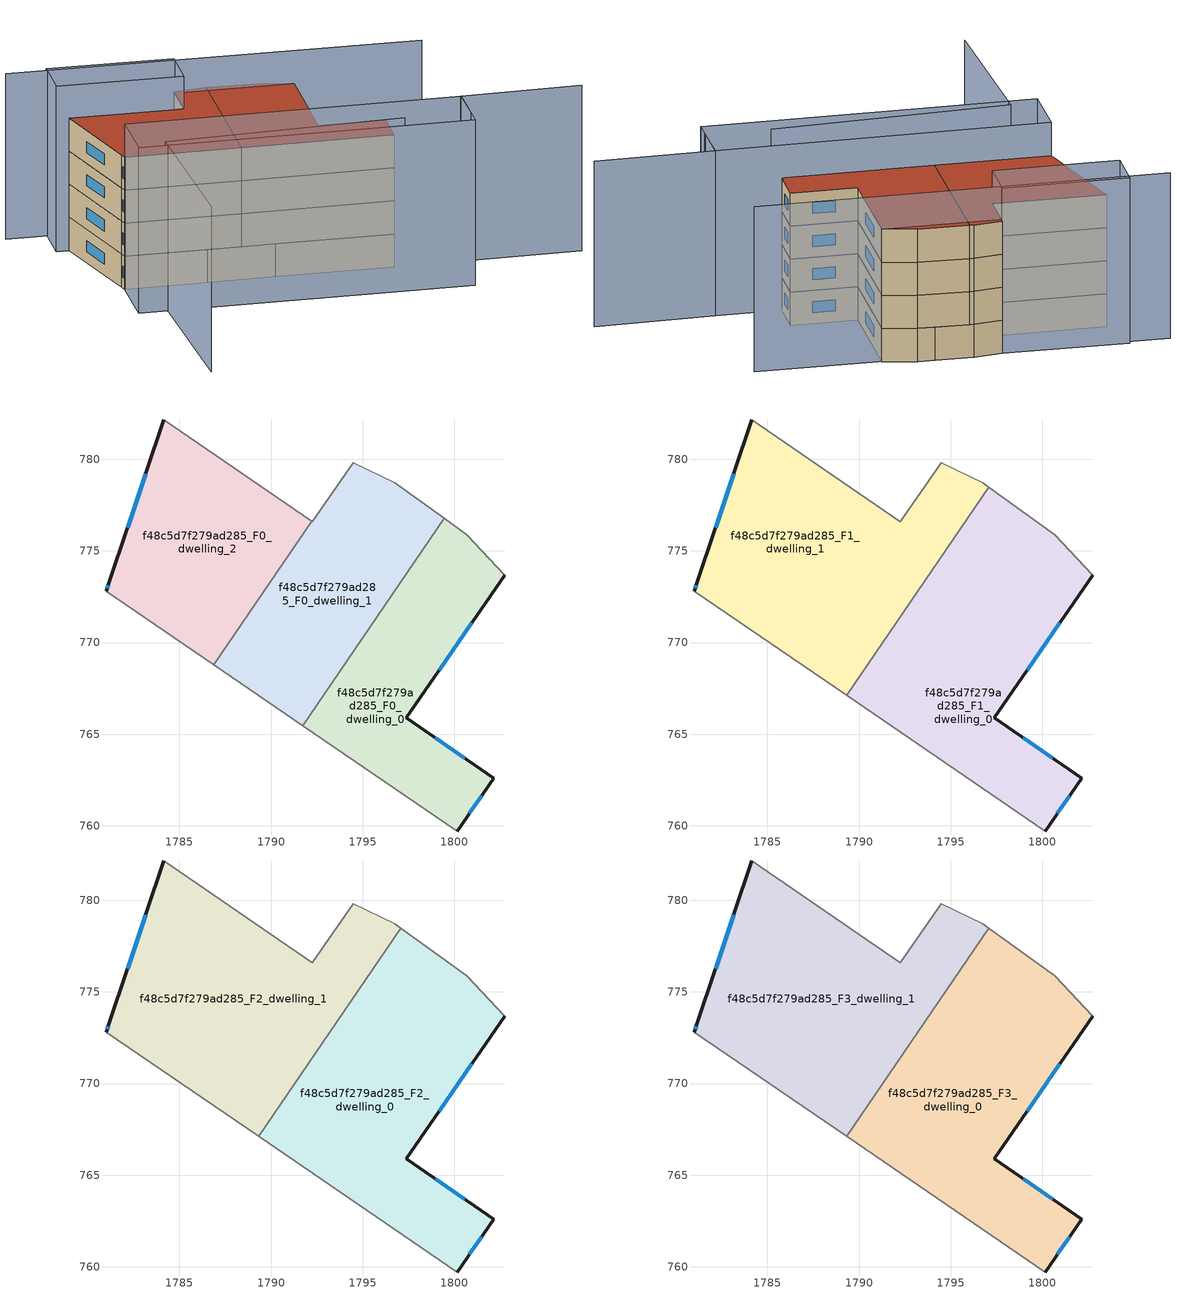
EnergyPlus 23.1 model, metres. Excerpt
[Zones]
f48c5d7f279ad285_F0_dwelling_0
 floor ground (EU_floor_Construction): 1800.67,775.89 1802.75,773.68 1797.37,765.89 1802.15,762.6 1800.16,759.72 1791.73,765.47 1799.44,776.77 z0
 wall outside (EU_wall_Construction): 1800.16,759.72 1802.15,762.6 1797.37,765.89 1802.75,773.68 z0:3
 wall adiabatic (EU_wall_Construction): 1791.73,765.47 1800.16,759.72 / 1802.75,773.68 1800.67,775.89 1799.44,776.77 z0:3
 wall to f48c5d7f279ad285_F0_dwelling_1 (EU_wall_Construction): 1799.44,776.77 1791.73,765.47 z0:3
 window (EU_Window_Construction): 1800.56,763.7 1798.96,764.79 / 1800.82,760.68 1801.49,761.64 / 1799.16,768.49 1800.96,771.08 z1:2
f48c5d7f279ad285_F0_dwelling_1
 floor ground (EU_floor_Construction): 1796.75,778.71 1799.44,776.77 1791.73,765.47 1786.88,768.79 1792.22,776.61 1792.25,776.59 1794.49,779.82 z0
 wall adiabatic (EU_wall_Construction): 1799.44,776.77 1796.75,778.71 1794.49,779.82 1792.25,776.59 1792.22,776.61 / 1786.88,768.79 1791.73,765.47 z0:3
 wall to f48c5d7f279ad285_F0_dwelling_2 (EU_wall_Construction): 1792.22,776.61 1786.88,768.79 z0:3
f48c5d7f279ad285_F0_dwelling_2
 floor ground (EU_floor_Construction): 1792.22,776.61 1786.88,768.79 1781.01,772.79 1781.18,773.31 1784.15,782.14 z0
 wall outside (EU_wall_Construction): 1784.15,782.14 1781.18,773.31 1781.01,772.79 z0:3
 wall adiabatic (EU_wall_Construction): 1781.01,772.79 1786.88,768.79 / 1792.22,776.61 1784.15,782.14 z0:3
 window (EU_Window_Construction): 1781.12,773.14 1781.07,772.96 / 1783.16,779.2 1782.17,776.25 z1:2
f48c5d7f279ad285_F1_dwelling_0
 floor to f48c5d7f279ad285_F0_dwelling_0 (EU_floor_Construction): 1800.67,775.89 1802.75,773.68 1797.37,765.89 1802.15,762.6 1800.16,759.72 1791.73,765.47 1799.44,776.77 z3
 floor to f48c5d7f279ad285_F0_dwelling_1 (EU_floor_Construction): 1799.44,776.77 1791.73,765.47 1789.32,767.12 1797.07,778.48 z3
 wall outside (EU_wall_Construction): 1800.16,759.72 1802.15,762.6 1797.37,765.89 1802.75,773.68 z3:6
 wall adiabatic (EU_wall_Construction): 1789.32,767.12 1800.16,759.72 / 1802.75,773.68 1800.67,775.89 1797.07,778.48 z3:6
 wall to f48c5d7f279ad285_F1_dwelling_1 (EU_wall_Construction): 1797.07,778.48 1789.32,767.12 z3:6
 window (EU_Window_Construction): 1800.56,763.7 1798.96,764.79 / 1800.82,760.68 1801.49,761.64 / 1799.16,768.49 1800.96,771.08 z4:5
f48c5d7f279ad285_F1_dwelling_1
 floor to f48c5d7f279ad285_F0_dwelling_1 (EU_floor_Construction): 1796.75,778.71 1797.07,778.48 1789.32,767.12 1786.88,768.79 1792.22,776.61 1792.25,776.59 1794.49,779.82 z3
 floor to f48c5d7f279ad285_F0_dwelling_2 (EU_floor_Construction): 1792.22,776.61 1786.88,768.79 1781.01,772.79 1781.18,773.31 1784.15,782.14 z3
 wall outside (EU_wall_Construction): 1784.15,782.14 1781.18,773.31 1781.01,772.79 z3:6
 wall adiabatic (EU_wall_Construction): 1797.07,778.48 1796.75,778.71 1794.49,779.82 1792.25,776.59 1784.15,782.14 / 1781.01,772.79 1789.32,767.12 z3:6
 window (EU_Window_Construction): 1781.12,773.14 1781.07,772.96 / 1783.16,779.2 1782.17,776.25 z4:5
f48c5d7f279ad285_F2_dwelling_0
 floor to f48c5d7f279ad285_F1_dwelling_0 (EU_floor_Construction): 1800.67,775.89 1802.75,773.68 1797.37,765.89 1802.15,762.6 1800.16,759.72 1789.32,767.12 1797.07,778.48 z6
 wall outside (EU_wall_Construction): 1800.16,759.72 1802.15,762.6 1797.37,765.89 1802.75,773.68 z6:9
 wall adiabatic (EU_wall_Construction): 1789.32,767.12 1800.16,759.72 / 1802.75,773.68 1800.67,775.89 1797.07,778.48 z6:9
 wall to f48c5d7f279ad285_F2_dwelling_1 (EU_wall_Construction): 1797.07,778.48 1789.32,767.12 z6:9
 window (EU_Window_Construction): 1800.56,763.7 1798.96,764.79 / 1800.82,760.68 1801.49,761.64 / 1799.16,768.49 1800.96,771.08 z7:8
f48c5d7f279ad285_F2_dwelling_1
 floor to f48c5d7f279ad285_F1_dwelling_1 (EU_floor_Construction): 1796.75,778.71 1797.07,778.48 1789.32,767.12 1781.01,772.79 1781.18,773.31 1784.15,782.14 1792.25,776.59 1794.49,779.82 z6
 wall outside (EU_wall_Construction): 1784.15,782.14 1781.18,773.31 1781.01,772.79 z6:9
 wall adiabatic (EU_wall_Construction): 1797.07,778.48 1796.75,778.71 1794.49,779.82 1792.25,776.59 1784.15,782.14 / 1781.01,772.79 1789.32,767.12 z6:9
 window (EU_Window_Construction): 1781.12,773.14 1781.07,772.96 / 1783.16,779.2 1782.17,776.25 z7:8
f48c5d7f279ad285_F3_dwelling_0
 floor to f48c5d7f279ad285_F2_dwelling_0 (EU_floor_Construction): 1800.67,775.89 1802.75,773.68 1797.37,765.89 1802.15,762.6 1800.16,759.72 1789.32,767.12 1797.07,778.48 z9
 wall outside (EU_wall_Construction): 1800.16,759.72 1802.15,762.6 1797.37,765.89 1802.75,773.68 z9:12
 wall adiabatic (EU_wall_Construction): 1789.32,767.12 1800.16,759.72 / 1802.75,773.68 1800.67,775.89 1797.07,778.48 z9:12
 wall to f48c5d7f279ad285_F3_dwelling_1 (EU_wall_Construction): 1797.07,778.48 1789.32,767.12 z9:12
 window (EU_Window_Construction): 1800.56,763.7 1798.96,764.79 / 1800.82,760.68 1801.49,761.64 / 1799.16,768.49 1800.96,771.08 z10:11
 roof outside (EU_roof_Construction): 1800.16,759.72 1802.15,762.6 1797.37,765.89 1802.75,773.68 1800.67,775.89 1797.07,778.48 1789.32,767.12 z12
f48c5d7f279ad285_F3_dwelling_1
 floor to f48c5d7f279ad285_F2_dwelling_1 (EU_floor_Construction): 1796.75,778.71 1797.07,778.48 1789.32,767.12 1781.01,772.79 1781.18,773.31 1784.15,782.14 1792.25,776.59 1794.49,779.82 z9
 wall outside (EU_wall_Construction): 1784.15,782.14 1781.18,773.31 1781.01,772.79 z9:12
 wall adiabatic (EU_wall_Construction): 1797.07,778.48 1796.75,778.71 1794.49,779.82 1792.25,776.59 1784.15,782.14 / 1781.01,772.79 1789.32,767.12 z9:12
 window (EU_Window_Construction): 1781.12,773.14 1781.07,772.96 / 1783.16,779.2 1782.17,776.25 z10:11
 roof outside (EU_roof_Construction): 1789.32,767.12 1797.07,778.48 1796.75,778.71 1794.49,779.82 1792.25,776.59 1784.15,782.14 1781.18,773.31 1781.01,772.79 z12
shading: 1802.76,753.28 1804.91,756.51 / 1804.91,756.51 1813.62,750.72 / 1772.6,754.93 1780.46,767.63 / 1780.46,767.63 1798.2,756.65 / 1811.75,767.47 1782.35,787.76 / 1781.01,772.79 1804.95,756.49 / 1804.95,756.49 1801.9,752.01 / 1801.9,752.01 1777.96,768.31 / 1777.96,768.31 1781.01,772.79 / 1785.49,786.05 1794.49,779.82 / 1794.49,779.82 1792.23,776.55 / 1792.23,776.55 1783.23,782.78 / 1783.23,782.78 1785.49,786.05 z0:15
[Building]
EU S2 Campaign: North Axis=0; Terrain=City; Solar Distribution=FullExterior
[Site:Location]
Bologna: Latitude=44.5; Longitude=11.25; Time Zone=1; Elevation=37
[SizingPeriod:WeatherFileDays]
AnnualSizingPeriod: Begin Month=1; Begin Day of Month=1; End Month=12; End Day of Month=31; Day of Week for Start Day=Monday; Use Weather File Daylight Saving Period=No; Use Weather File Rain and Snow Indicators=No
[MATERIAL]
EU_InternalMass_Material: Roughness=MediumRough; Thickness=0.1; Conductivity=1; Density=1800; Specific Heat=900; Thermal Absorptance=0.9; Solar Absorptance=0.7; Visible Absorptance=0.7
[MATERIAL:NOMASS] Roughness=MediumRough; Thermal Absorptance=0.9; Solar Absorptance=0.7; Visible Absorptance=0.7
Name | Thermal Resistance
EU_wall_NoMass | 0.937881
EU_roof_NoMass | 0.548572
EU_floor_NoMass | 0.71348
[WINDOWMATERIAL:SIMPLEGLAZINGSYSTEM]
EU_Window_SimpleGlazing: UFactor=4.25633; Solar Heat Gain Coefficient=0.85; Visible Transmittance=0.85
[CONSTRUCTION]
EU_wall_Construction: EU_wall_NoMass
EU_roof_Construction: EU_roof_NoMass
EU_floor_Construction: EU_floor_NoMass
EU_Window_Construction: EU_Window_SimpleGlazing
EU_InternalMass_Construction: EU_InternalMass_Material
[ZONE] Type=1; Multiplier=1; Ceiling Height=autocalculate; Floor Area=autocalculate; Part of Total Floor Area=Yes
Name | Volume
f48c5d7f279ad285_F0_dwelling_0 | 240.155
f48c5d7f279ad285_F1_dwelling_0; f48c5d7f279ad285_F2_dwelling_0; f48c5d7f279ad285_F3_dwelling_0 | 360.231
f48c5d7f279ad285_F0_dwelling_1 | 240.16
f48c5d7f279ad285_F1_dwelling_1; f48c5d7f279ad285_F2_dwelling_1; f48c5d7f279ad285_F3_dwelling_1 | 360.235
f48c5d7f279ad285_F0_dwelling_2 | 240.142
[INTERNALMASS] Construction=EU_InternalMass_Construction
Name | Zone or ZoneList | Surface Area
f48c5d7f279ad285_F0_dwelling_0_EU_InternalMass | f48c5d7f279ad285_F0_dwelling_0 | 80.052
f48c5d7f279ad285_F0_dwelling_1_EU_InternalMass | f48c5d7f279ad285_F0_dwelling_1 | 80.0532
f48c5d7f279ad285_F0_dwelling_2_EU_InternalMass | f48c5d7f279ad285_F0_dwelling_2 | 80.0473
f48c5d7f279ad285_F1_dwelling_0_EU_InternalMass | f48c5d7f279ad285_F1_dwelling_0 | 120.077
f48c5d7f279ad285_F1_dwelling_1_EU_InternalMass | f48c5d7f279ad285_F1_dwelling_1 | 120.078
f48c5d7f279ad285_F2_dwelling_0_EU_InternalMass | f48c5d7f279ad285_F2_dwelling_0 | 120.077
f48c5d7f279ad285_F2_dwelling_1_EU_InternalMass | f48c5d7f279ad285_F2_dwelling_1 | 120.078
f48c5d7f279ad285_F3_dwelling_0_EU_InternalMass | f48c5d7f279ad285_F3_dwelling_0 | 120.077
f48c5d7f279ad285_F3_dwelling_1_EU_InternalMass | f48c5d7f279ad285_F3_dwelling_1 | 120.078
[OTHEREQUIPMENT] Fuel Type=Electricity; Design Level Calculation Method=Watts/Area; Power per Zone Floor Area=1; Fraction Latent=0; Fraction Radiant=0; Fraction Lost=0; Carbon Dioxide Generation Rate=0; EndUse Subcategory=EU_Step8_InternalGains
Name | Zone or ZoneList or Space or SpaceList | Schedule
EU_Step8_InternalGain_f48c5d7f279ad285_F0_dwelling_0_f000 | f48c5d7f279ad285_F0_dwelling_0 | EU_Step8_GainSchedule_f48c5d7f279ad285_F0_dwelling_0_f000
EU_Step8_InternalGain_f48c5d7f279ad285_F0_dwelling_1_f000 | f48c5d7f279ad285_F0_dwelling_1 | EU_Step8_GainSchedule_f48c5d7f279ad285_F0_dwelling_1_f000
EU_Step8_InternalGain_f48c5d7f279ad285_F0_dwelling_2_f000 | f48c5d7f279ad285_F0_dwelling_2 | EU_Step8_GainSchedule_f48c5d7f279ad285_F0_dwelling_2_f000
EU_Step8_InternalGain_f48c5d7f279ad285_F1_dwelling_0_f000 | f48c5d7f279ad285_F1_dwelling_0 | EU_Step8_GainSchedule_f48c5d7f279ad285_F1_dwelling_0_f000
EU_Step8_InternalGain_f48c5d7f279ad285_F1_dwelling_1_f000 | f48c5d7f279ad285_F1_dwelling_1 | EU_Step8_GainSchedule_f48c5d7f279ad285_F1_dwelling_1_f000
EU_Step8_InternalGain_f48c5d7f279ad285_F2_dwelling_0_f000 | f48c5d7f279ad285_F2_dwelling_0 | EU_Step8_GainSchedule_f48c5d7f279ad285_F2_dwelling_0_f000
EU_Step8_InternalGain_f48c5d7f279ad285_F2_dwelling_1_f000 | f48c5d7f279ad285_F2_dwelling_1 | EU_Step8_GainSchedule_f48c5d7f279ad285_F2_dwelling_1_f000
EU_Step8_InternalGain_f48c5d7f279ad285_F3_dwelling_0_f000 | f48c5d7f279ad285_F3_dwelling_0 | EU_Step8_GainSchedule_f48c5d7f279ad285_F3_dwelling_0_f000
EU_Step8_InternalGain_f48c5d7f279ad285_F3_dwelling_1_f000 | f48c5d7f279ad285_F3_dwelling_1 | EU_Step8_GainSchedule_f48c5d7f279ad285_F3_dwelling_1_f000
[ZONEVENTILATION:DESIGNFLOWRATE] Schedule=EU_AlwaysOn; Design Flow Rate Calculation Method=AirChanges/Hour; Air Changes per Hour=0.687892; Ventilation Type=Natural; Fan Pressure Rise=0; Fan Total Efficiency=1; Constant Term Coefficient=1; Temperature Term Coefficient=0; Velocity Term Coefficient=0; Velocity Squared Term Coefficient=0; Minimum Indoor Temperature=-100; Maximum Indoor Temperature=100; Delta Temperature=-100; Minimum Outdoor Temperature=-100; Maximum Outdoor Temperature=100; Maximum Wind Speed=40
Name | Zone or ZoneList or Space or SpaceList
EU_ConstantAir_f48c5d7f279ad285_F0_dwelling_0 | f48c5d7f279ad285_F0_dwelling_0
EU_ConstantAir_f48c5d7f279ad285_F0_dwelling_1 | f48c5d7f279ad285_F0_dwelling_1
EU_ConstantAir_f48c5d7f279ad285_F0_dwelling_2 | f48c5d7f279ad285_F0_dwelling_2
EU_ConstantAir_f48c5d7f279ad285_F1_dwelling_0 | f48c5d7f279ad285_F1_dwelling_0
EU_ConstantAir_f48c5d7f279ad285_F1_dwelling_1 | f48c5d7f279ad285_F1_dwelling_1
EU_ConstantAir_f48c5d7f279ad285_F2_dwelling_0 | f48c5d7f279ad285_F2_dwelling_0
EU_ConstantAir_f48c5d7f279ad285_F2_dwelling_1 | f48c5d7f279ad285_F2_dwelling_1
EU_ConstantAir_f48c5d7f279ad285_F3_dwelling_0 | f48c5d7f279ad285_F3_dwelling_0
EU_ConstantAir_f48c5d7f279ad285_F3_dwelling_1 | f48c5d7f279ad285_F3_dwelling_1
[HVACTEMPLATE:THERMOSTAT] Constant Heating Setpoint=20; Constant Cooling Setpoint=50
EU_HeatOnly_f48c5d7f279ad285_F0_dwelling_0; EU_HeatOnly_f48c5d7f279ad285_F0_dwelling_1; EU_HeatOnly_f48c5d7f279ad285_F0_dwelling_2; EU_HeatOnly_f48c5d7f279ad285_F1_dwelling_0; EU_HeatOnly_f48c5d7f279ad285_F1_dwelling_1; EU_HeatOnly_f48c5d7f279ad285_F2_dwelling_0; EU_HeatOnly_f48c5d7f279ad285_F2_dwelling_1; EU_HeatOnly_f48c5d7f279ad285_F3_dwelling_0; EU_HeatOnly_f48c5d7f279ad285_F3_dwelling_1
[HVACTEMPLATE:ZONE:IDEALLOADSAIRSYSTEM] System Availability Schedule=EU_AlwaysOn; Maximum Heating Supply Air Temperature=50; Minimum Cooling Supply Air Temperature=13; Maximum Heating Supply Air Humidity Ratio=0.0156; Minimum Cooling Supply Air Humidity Ratio=0.0077; Heating Limit=NoLimit; Cooling Limit=NoLimit; Heating Availability Schedule=EU_AlwaysOn; Cooling Availability Schedule=EU_CoolingOff; Dehumidification Control Type=ConstantSensibleHeatRatio; Cooling Sensible Heat Ratio=0.7; Dehumidification Setpoint=60; Humidification Control Type=None; Humidification Setpoint=30; Outdoor Air Method=None; Outdoor Air Flow Rate per Person=0.00944; Outdoor Air Flow Rate per Zone Floor Area=0; Outdoor Air Flow Rate per Zone=0; Demand Controlled Ventilation Type=None; Outdoor Air Economizer Type=NoEconomizer; Heat Recovery Type=None; Sensible Heat Recovery Effectiveness=0.7; Latent Heat Recovery Effectiveness=0.65
Name | Template Thermostat
f48c5d7f279ad285_F0_dwelling_0 | EU_HeatOnly_f48c5d7f279ad285_F0_dwelling_0
f48c5d7f279ad285_F0_dwelling_1 | EU_HeatOnly_f48c5d7f279ad285_F0_dwelling_1
f48c5d7f279ad285_F0_dwelling_2 | EU_HeatOnly_f48c5d7f279ad285_F0_dwelling_2
f48c5d7f279ad285_F1_dwelling_0 | EU_HeatOnly_f48c5d7f279ad285_F1_dwelling_0
f48c5d7f279ad285_F1_dwelling_1 | EU_HeatOnly_f48c5d7f279ad285_F1_dwelling_1
f48c5d7f279ad285_F2_dwelling_0 | EU_HeatOnly_f48c5d7f279ad285_F2_dwelling_0
f48c5d7f279ad285_F2_dwelling_1 | EU_HeatOnly_f48c5d7f279ad285_F2_dwelling_1
f48c5d7f279ad285_F3_dwelling_0 | EU_HeatOnly_f48c5d7f279ad285_F3_dwelling_0
f48c5d7f279ad285_F3_dwelling_1 | EU_HeatOnly_f48c5d7f279ad285_F3_dwelling_1
[SIZING:ZONE] Zone Cooling Design Supply Air Temperature Input Method=SupplyAirTemperature; Zone Cooling Design Supply Air Temperature=13; Zone Heating Design Supply Air Temperature Input Method=SupplyAirTemperature; Zone Heating Design Supply Air Temperature=50; Zone Cooling Design Supply Air Humidity Ratio=0.008; Zone Heating Design Supply Air Humidity Ratio=0.008; Cooling Design Air Flow Method=DesignDay; Cooling Design Air Flow Rate=0; Cooling Minimum Air Flow per Zone Floor Area=0.000762; Cooling Minimum Air Flow=0; Cooling Minimum Air Flow Fraction=0.2; Heating Design Air Flow Method=DesignDay; Heating Design Air Flow Rate=0; Heating Maximum Air Flow per Zone Floor Area=0.002032; Heating Maximum Air Flow=0.141576; Heating Maximum Air Flow Fraction=0.3; Account for Dedicated Outdoor Air System=No; Dedicated Outdoor Air System Control Strategy=NeutralSupplyAir; Dedicated Outdoor Air Low Setpoint Temperature for Design=autosize; Dedicated Outdoor Air High Setpoint Temperature for Design=autosize; Zone Load Sizing Method=Sensible Load Only No Latent Load; Zone Latent Cooling Design Supply Air Humidity Ratio Input Method=HumidityRatioDifference; Zone Cooling Design Supply Air Humidity Ratio Difference=0.005; Zone Latent Heating Design Supply Air Humidity Ratio Input Method=HumidityRatioDifference; Zone Humidification Design Supply Air Humidity Ratio Difference=0.005
f48c5d7f279ad285_F0_dwelling_0; f48c5d7f279ad285_F0_dwelling_1; f48c5d7f279ad285_F0_dwelling_2; f48c5d7f279ad285_F1_dwelling_0; f48c5d7f279ad285_F1_dwelling_1; f48c5d7f279ad285_F2_dwelling_0; f48c5d7f279ad285_F2_dwelling_1; f48c5d7f279ad285_F3_dwelling_0; f48c5d7f279ad285_F3_dwelling_1
[SCHEDULE:CONSTANT]
Name | Hourly Value
EU_AlwaysOn | 1
EU_CoolingOff | 0
[SCHEDULE:FILE] Column Number=1; Rows to Skip at Top=0; Number of Hours of Data=8760; Column Separator=Comma; Interpolate to Timestep=No; Minutes per Item=60; Adjust Schedule for Daylight Savings=Yes
Name | File
EU_Step8_GainSchedule_f48c5d7f279ad285_F0_dwelling_0_f000 | ../../schedules/f48c5d7f279ad285/f48c5d7f279ad285_F0_dwelling_0_f000_gain.csv
EU_Step8_GainSchedule_f48c5d7f279ad285_F0_dwelling_1_f000 | ../../schedules/f48c5d7f279ad285/f48c5d7f279ad285_F0_dwelling_1_f000_gain.csv
EU_Step8_GainSchedule_f48c5d7f279ad285_F0_dwelling_2_f000 | ../../schedules/f48c5d7f279ad285/f48c5d7f279ad285_F0_dwelling_2_f000_gain.csv
EU_Step8_GainSchedule_f48c5d7f279ad285_F1_dwelling_0_f000 | ../../schedules/f48c5d7f279ad285/f48c5d7f279ad285_F1_dwelling_0_f000_gain.csv
EU_Step8_GainSchedule_f48c5d7f279ad285_F1_dwelling_1_f000 | ../../schedules/f48c5d7f279ad285/f48c5d7f279ad285_F1_dwelling_1_f000_gain.csv
EU_Step8_GainSchedule_f48c5d7f279ad285_F2_dwelling_0_f000 | ../../schedules/f48c5d7f279ad285/f48c5d7f279ad285_F2_dwelling_0_f000_gain.csv
EU_Step8_GainSchedule_f48c5d7f279ad285_F2_dwelling_1_f000 | ../../schedules/f48c5d7f279ad285/f48c5d7f279ad285_F2_dwelling_1_f000_gain.csv
EU_Step8_GainSchedule_f48c5d7f279ad285_F3_dwelling_0_f000 | ../../schedules/f48c5d7f279ad285/f48c5d7f279ad285_F3_dwelling_0_f000_gain.csv
EU_Step8_GainSchedule_f48c5d7f279ad285_F3_dwelling_1_f000 | ../../schedules/f48c5d7f279ad285/f48c5d7f279ad285_F3_dwelling_1_f000_gain.csv
